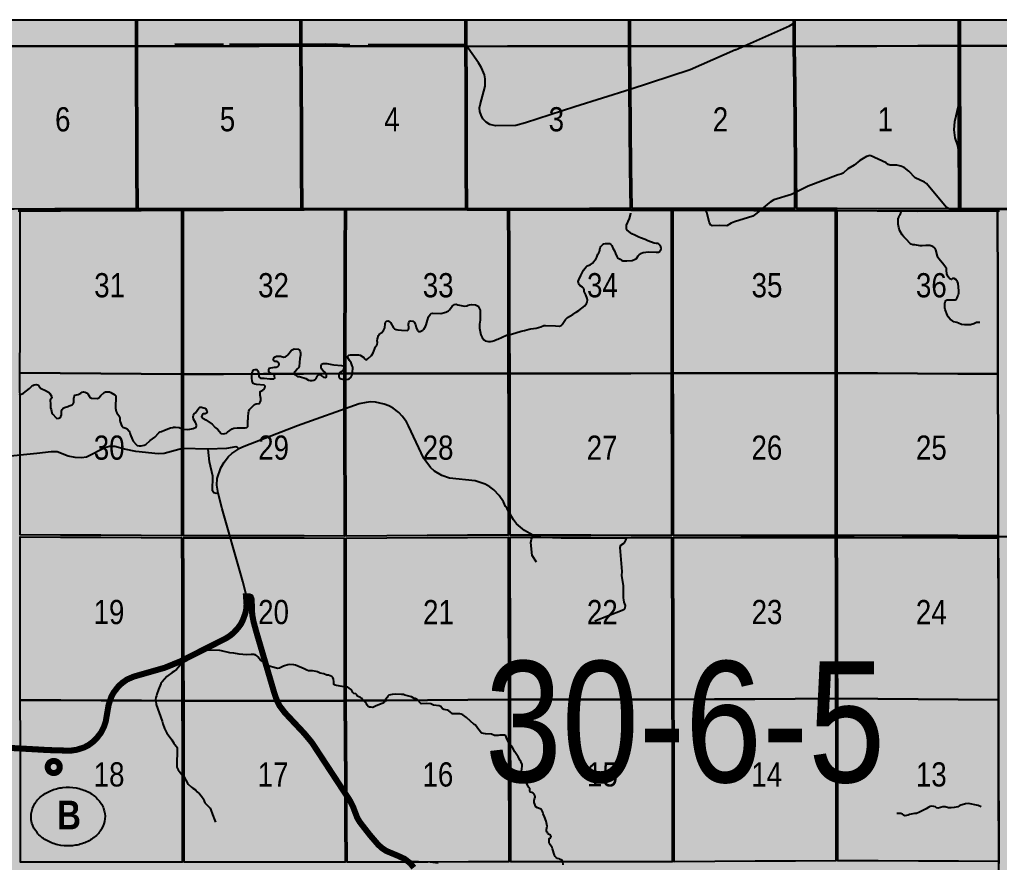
# Model space of a CAD drawing. Extents: x 639460 to 650829, y 5702863 to 5715975.
# Drawn here: x 645853.1 to 646177, y 5712644.6 to 5712923.3 of the extents above; entities that cross this region are included whole.
import ezdxf
from ezdxf.enums import TextEntityAlignment as Align

# ---------------------------------------------------------------- set-up
doc = ezdxf.new("R2010")
doc.units = 0
doc.header["$LTSCALE"] = 5
doc.linetypes.add('DASHED2', pattern=[9.525, 6.35, -3.175])
for name, color, linetype in [('P-PROPOSED', 10, 'Continuous'), ('Quarters', 8, 'Continuous'), ('RoadSeg', 57, 'DASHED2'), ('ROUTE MAP BUBBLES', 7, 'Continuous'), ('ROUTE MAP DOTS', 7, 'Continuous'), ('T-WATER', 160, 'Continuous')]:
    doc.layers.add(name, color=color, linetype=linetype)
doc.layers.add('ROUTE-MAP-BACKGROUND-H', color=7, linetype='Continuous', true_color=0xf0ebff)
doc.styles.add('120', font='ARIALN.TTF', dxfattribs={"height": 13})
doc.styles.add('BOLD', font='ARIALNB.TTF')

# ---------------------------------------------------------------- blocks, each defined once
blk = doc.blocks.new('AA')
at = {"const_width": 4}
blk.add_lwpolyline([(-1, 0, 1), (1, 0, 1)], format="xyb", close=True, dxfattribs=at)
blk.add_circle((0, 0), 2)
blk = doc.blocks.new('Route_Letters')
h = blk.add_hatch(color=255)
h.dxf.hatch_style = 1
edge = h.paths.add_edge_path()
edge.add_ellipse((-0.12, 0.46), major_axis=(-11.97, 0), ratio=0.789318, start_angle=0, end_angle=360)
at = {"color": 5}
blk.add_open_spline([(-12.34, 0.46), (-12.34, -0.25), (-12.24, -0.97), (-11.72, -2.79), (-11.14, -3.88), (-9.56, -5.81), (-8.54, -6.66), (-6.22, -8.02), (-4.9, -8.54), (-2.12, -9.17), (-0.66, -9.3), (2.22, -9.13), (3.64, -8.84), (6.27, -7.89), (7.48, -7.22), (9.54, -5.6), (10.38, -4.64), (11.6, -2.54), (11.97, -1.4), (12.18, 0.91), (12.02, 2.08), (11.2, 4.3), (10.54, 5.35), (8.8, 7.2), (7.72, 7.99), (5.29, 9.24), (3.93, 9.68), (1.11, 10.18), (-0.35, 10.23), (-3.22, 9.91), (-4.61, 9.55), (-7.16, 8.47), (-8.32, 7.75), (-10.24, 6.02), (-11, 5.02), (-12.05, 2.86), (-12.32, 1.7), (-12.34, 0.52), (-12.34, 0.49), (-12.34, 0.46)], degree=3, knots=[0, 0, 0, 0, 0.219529, 0.219529, 0.575727, 0.575727, 0.931924, 0.931924, 1.288121, 1.288121, 1.644318, 1.644318, 2.000515, 2.000515, 2.356712, 2.356712, 2.712909, 2.712909, 3.069107, 3.069107, 3.425304, 3.425304, 3.781501, 3.781501, 4.137698, 4.137698, 4.493895, 4.493895, 4.850092, 4.850092, 5.20629, 5.20629, 5.562487, 5.562487, 5.918684, 5.918684, 6.274881, 6.274881, 6.283185, 6.283185, 6.283185, 6.283185], dxfattribs=at)
at = {"color": 14, "style": 'BOLD'}
blk.add_attdef('A', text='', height=9.5, dxfattribs=at).set_placement((0.22, 0.98), align=Align.MIDDLE)

msp = doc.modelspace()

# ---------------------------------------------------------------- hatches: boundary and pattern name
at = {"layer": 'ROUTE-MAP-BACKGROUND-H'}
h = msp.add_hatch(color=256, dxfattribs=at)
h.dxf.hatch_style = 1
h.paths.add_polyline_path([(644722.08, 5712923.1), (644716.33, 5711989.96), (646823.87, 5711989.96), (646818.02, 5712923.32)])

# ---------------------------------------------------------------- linework, layer by layer
at = {"layer": 'P-PROPOSED', "color": 90, "const_width": 2, "flags": 128}
msp.add_lwpolyline([(645983.43, 5712642.9), (645982.24, 5712644.38), (645980.4, 5712645.79), (645978.29, 5712646.77), (645974.32, 5712648.43), (645972.95, 5712649.34), (645971.68, 5712650.47), (645968.97, 5712653.62), (645965.6, 5712657.94), (645964.71, 5712659.44), (645963.72, 5712662.05), (645963.35, 5712663.04), (645962.34, 5712665.03), (645949.77, 5712684.22), (645947.29, 5712687.22), (645940.79, 5712694.14), (645939.03, 5712696.46), (645938.06, 5712698.48), (645937.29, 5712700.74), (645931.4, 5712720.76), (645930.47, 5712724.16), (645930.01, 5712726.57), (645929.82, 5712731.64), (645929.51, 5712732.41), (645928.95, 5712732.63), (645927.95, 5712732.59), (645928.14, 5712729.89), (645928.03, 5712728.39), (645927.72, 5712726.93), (645926.92, 5712724.76), (645926.22, 5712723.38), (645925.31, 5712722.14), (645923.77, 5712720.48), (645922.61, 5712719.55), (645921.32, 5712718.72), (645906.37, 5712711.16), (645901.11, 5712709.01), (645890.87, 5712706.08), (645888.61, 5712705.11), (645887.11, 5712704.05), (645885.81, 5712702.89), (645884.15, 5712700.74), (645883.45, 5712699.43), (645882.54, 5712696.76), (645881.58, 5712691.22), (645881.03, 5712689.57), (645880.01, 5712687.54), (645878.55, 5712685.65), (645877.49, 5712684.61), (645875.86, 5712683.39), (645874.47, 5712682.67), (645871.98, 5712681.87), (645869.91, 5712681.57), (645868, 5712681.62), (645862.68, 5712681.77), (645844.69, 5712682.79)], dxfattribs=at)
at = {"layer": 'Quarters'}
for points in [[(645837.14, 5712923.22), (646163.5, 5712923.25), (646163.52, 5712914.67), (646163.57, 5712887.93), (646163.62, 5712860.72), (646163.62, 5712860.03), (646163.62, 5712860.03), (646149.89, 5712859.98), (646123.36, 5712860.15), (646122.69, 5712860.16), (646095.86, 5712860.19), (646069.22, 5712860.3), (646068.55, 5712860.3), (646041.83, 5712860.36), (646015.1, 5712860.43), (646014.43, 5712860.43), (645987.77, 5712860.47), (645961.16, 5712860.51), (645960.49, 5712860.51), (645933.87, 5712860.4), (645907.25, 5712860.29), (645906.58, 5712860.28), (645879.96, 5712860.17), (645853.34, 5712860.06), (645852.67, 5712860.05)], [(646177.08, 5712860.09), (646176.41, 5712860.09), (646163.62, 5712860.03), (646163.62, 5712860.72), (646163.57, 5712887.93), (646163.52, 5712914.67), (646163.5, 5712923.25), (646490.16, 5712923.28)], [(645852.67, 5712860.05), (645853.34, 5712860.06), (645879.96, 5712860.17), (645906.58, 5712860.28), (645907.25, 5712860.29), (645933.87, 5712860.4), (645960.49, 5712860.51), (645961.16, 5712860.51), (645987.77, 5712860.47), (646014.43, 5712860.43), (646015.1, 5712860.43), (646041.83, 5712860.36), (646068.55, 5712860.3), (646069.22, 5712860.3), (646095.86, 5712860.19), (646122.69, 5712860.16), (646123.36, 5712860.15), (646149.89, 5712859.98), (646163.62, 5712860.03), (646176.41, 5712860.09), (646176.47, 5712832.88), (646176.53, 5712806.14), (646176.59, 5712779.41), (646176.65, 5712752.67), (646176.65, 5712752), (646176.77, 5712725.22), (646176.71, 5712698.43), (646176.79, 5712671.7), (646176.86, 5712644.96), (646176.86, 5712644.29)], [(646177.1, 5712564.05), (646177.01, 5712590.82), (646176.94, 5712617.56), (646176.86, 5712644.29), (646176.86, 5712644.96), (646176.79, 5712671.7), (646176.71, 5712698.43), (646176.77, 5712725.22), (646176.65, 5712752), (646176.65, 5712752.67), (646176.59, 5712779.41), (646176.53, 5712806.14), (646176.47, 5712832.88), (646176.41, 5712860.09), (646177.08, 5712860.09)]]:
    msp.add_lwpolyline(points, dxfattribs=at)
for points in [[(645851.21, 5712914.52), (645837.82, 5712914.52), (645837.81, 5712923.22), (645891.38, 5712923.22), (645891.38, 5712914.53), (645877.99, 5712914.52), (645864.6, 5712914.52), (645851.21, 5712914.52)], [(645905.49, 5712914.55), (645892.05, 5712914.53), (645892.04, 5712923.22), (645945.8, 5712923.23), (645945.8, 5712914.6), (645932.36, 5712914.58), (645918.92, 5712914.56), (645905.49, 5712914.55)], [(645959.93, 5712914.57), (645946.47, 5712914.6), (645946.47, 5712923.23), (646000.31, 5712923.23), (646000.34, 5712914.46), (645986.87, 5712914.5), (645973.4, 5712914.53), (645959.93, 5712914.57)], [(646014.37, 5712914.48), (646001.01, 5712914.46), (646000.98, 5712923.23), (646054.44, 5712923.24), (646054.44, 5712914.52), (646041.08, 5712914.51), (646027.72, 5712914.49), (646014.37, 5712914.48)], [(646068.56, 5712914.51), (646055.11, 5712914.52), (646055.11, 5712923.24), (646108.88, 5712923.24), (646108.9, 5712914.47), (646095.45, 5712914.48), (646082, 5712914.49), (646068.56, 5712914.51)], [(646163.52, 5712914.67), (646150.03, 5712914.62), (646136.54, 5712914.57), (646123.05, 5712914.52), (646109.56, 5712914.47), (646109.55, 5712923.24), (646163.5, 5712923.25), (646163.52, 5712914.67)], [(646177.72, 5712914.68), (646164.19, 5712914.67), (646164.17, 5712923.25), (646218.26, 5712923.25), (646218.3, 5712914.7), (646204.77, 5712914.69), (646191.25, 5712914.68), (646177.72, 5712914.68)], [(645851.31, 5712860.68), (645837.87, 5712860.66), (645837.86, 5712874.2), (645837.84, 5712887.74), (645837.83, 5712901.13), (645837.82, 5712914.52), (645851.21, 5712914.52), (645864.6, 5712914.52), (645877.99, 5712914.52), (645891.38, 5712914.53), (645891.44, 5712901.15), (645891.5, 5712887.77), (645891.55, 5712874.25), (645891.61, 5712860.72), (645878.18, 5712860.71), (645864.74, 5712860.69), (645851.31, 5712860.68)], [(645905.72, 5712860.73), (645892.28, 5712860.72), (645892.22, 5712874.25), (645892.17, 5712887.77), (645892.11, 5712901.15), (645892.05, 5712914.53), (645905.49, 5712914.55), (645918.92, 5712914.56), (645932.36, 5712914.58), (645945.8, 5712914.6), (645945.86, 5712901.22), (645945.92, 5712887.84), (645945.98, 5712874.3), (645946.05, 5712860.75), (645932.61, 5712860.74), (645919.16, 5712860.73), (645905.72, 5712860.73)], [(645960.16, 5712860.76), (645946.72, 5712860.75), (645946.65, 5712874.29), (645946.59, 5712887.84), (645946.53, 5712901.22), (645946.47, 5712914.6), (645959.93, 5712914.57), (645973.4, 5712914.53), (645986.87, 5712914.5), (646000.34, 5712914.46), (646000.37, 5712901.06), (646000.41, 5712887.65), (646000.44, 5712874.21), (646000.48, 5712860.78), (645987.04, 5712860.77), (645973.6, 5712860.76), (645960.16, 5712860.76)], [(646014.59, 5712860.78), (646001.15, 5712860.78), (646001.11, 5712874.21), (646001.07, 5712887.65), (646001.04, 5712901.06), (646001.01, 5712914.46), (646014.37, 5712914.48), (646027.72, 5712914.49), (646041.08, 5712914.51), (646054.44, 5712914.52), (646054.55, 5712901.12), (646054.67, 5712887.72), (646054.79, 5712874.27), (646054.92, 5712860.81), (646041.47, 5712860.8), (646028.03, 5712860.79), (646014.59, 5712860.78)], [(646069.03, 5712860.81), (646055.59, 5712860.81), (646055.46, 5712874.27), (646055.34, 5712887.73), (646055.22, 5712901.12), (646055.11, 5712914.52), (646068.56, 5712914.51), (646082, 5712914.49), (646095.45, 5712914.48), (646108.9, 5712914.47), (646109.04, 5712901.13), (646109.18, 5712887.79), (646109.26, 5712874.31), (646109.35, 5712860.84), (646095.91, 5712860.83), (646082.47, 5712860.82), (646069.03, 5712860.81)], [(646109.56, 5712914.47), (646123.05, 5712914.52), (646136.54, 5712914.57), (646150.03, 5712914.62), (646163.52, 5712914.67), (646163.54, 5712901.3), (646163.57, 5712887.93), (646163.59, 5712874.32), (646163.62, 5712860.72), (646150.22, 5712860.75), (646136.81, 5712860.78), (646123.41, 5712860.81), (646110.02, 5712860.83), (646109.93, 5712874.31), (646109.85, 5712887.8), (646109.71, 5712901.13), (646109.56, 5712914.47)], [(646177.74, 5712860.78), (646164.29, 5712860.72), (646164.26, 5712874.33), (646164.24, 5712887.93), (646164.21, 5712901.3), (646164.19, 5712914.67), (646177.72, 5712914.68), (646191.25, 5712914.68), (646204.77, 5712914.69), (646218.3, 5712914.7), (646218.25, 5712901.36), (646218.2, 5712888.02), (646218.14, 5712874.49), (646218.09, 5712860.96), (646204.64, 5712860.9), (646191.19, 5712860.84), (646177.74, 5712860.78)], [(645866.57, 5712806.39), (645853.23, 5712806.5), (645853.26, 5712819.81), (645853.28, 5712833.13), (645853.31, 5712846.59), (645853.34, 5712860.06), (645866.65, 5712860.11), (645879.96, 5712860.17), (645893.27, 5712860.23), (645906.58, 5712860.28), (645906.58, 5712846.57), (645906.58, 5712832.86), (645906.59, 5712819.46), (645906.59, 5712806.06), (645893.25, 5712806.17), (645879.91, 5712806.28), (645866.57, 5712806.39)], [(645920.51, 5712806.11), (645907.26, 5712806.06), (645907.25, 5712819.46), (645907.25, 5712832.86), (645907.25, 5712846.57), (645907.25, 5712860.29), (645920.56, 5712860.34), (645933.87, 5712860.4), (645947.18, 5712860.46), (645960.49, 5712860.51), (645960.43, 5712846.8), (645960.37, 5712833.08), (645960.32, 5712819.67), (645960.26, 5712806.25), (645947.01, 5712806.2), (645933.76, 5712806.15), (645920.51, 5712806.11)], [(645974.34, 5712806.25), (645960.93, 5712806.25), (645960.99, 5712819.67), (645961.04, 5712833.08), (645961.1, 5712846.8), (645961.16, 5712860.51), (645974.46, 5712860.49), (645987.77, 5712860.47), (646001.1, 5712860.45), (646014.43, 5712860.43), (646014.47, 5712846.74), (646014.5, 5712833.06), (646014.54, 5712819.66), (646014.57, 5712806.26), (646001.16, 5712806.25), (645987.75, 5712806.25), (645974.34, 5712806.25)], [(646028.56, 5712806.28), (646015.24, 5712806.26), (646015.21, 5712819.66), (646015.17, 5712833.06), (646015.14, 5712846.74), (646015.1, 5712860.43), (646028.46, 5712860.4), (646041.83, 5712860.36), (646055.19, 5712860.33), (646068.55, 5712860.3), (646068.55, 5712846.73), (646068.54, 5712833.16), (646068.54, 5712819.76), (646068.53, 5712806.36), (646055.21, 5712806.34), (646041.89, 5712806.31), (646028.56, 5712806.28)], [(646082.59, 5712806.38), (646069.2, 5712806.36), (646069.2, 5712819.76), (646069.21, 5712833.17), (646069.22, 5712846.73), (646069.22, 5712860.3), (646082.54, 5712860.25), (646095.86, 5712860.19), (646109.27, 5712860.18), (646122.69, 5712860.16), (646122.7, 5712846.7), (646122.72, 5712833.23), (646122.73, 5712819.84), (646122.74, 5712806.44), (646109.36, 5712806.42), (646095.97, 5712806.4), (646082.59, 5712806.38)], [(646136.69, 5712806.37), (646123.41, 5712806.44), (646123.4, 5712819.83), (646123.39, 5712833.23), (646123.37, 5712846.69), (646123.36, 5712860.15), (646136.62, 5712860.07), (646149.89, 5712859.98), (646163.15, 5712860.03), (646176.41, 5712860.09), (646176.44, 5712846.48), (646176.47, 5712832.88), (646176.5, 5712819.51), (646176.53, 5712806.14), (646163.25, 5712806.22), (646149.97, 5712806.29), (646136.69, 5712806.37)], [(645866.64, 5712752.88), (645853.29, 5712752.97), (645853.28, 5712766.35), (645853.26, 5712779.74), (645853.25, 5712793.12), (645853.23, 5712806.5), (645866.57, 5712806.39), (645879.91, 5712806.28), (645893.25, 5712806.17), (645906.59, 5712806.06), (645906.61, 5712792.71), (645906.63, 5712779.35), (645906.65, 5712765.99), (645906.67, 5712752.64), (645893.32, 5712752.72), (645879.98, 5712752.8), (645866.64, 5712752.88)], [(645974.47, 5712752.59), (645961.08, 5712752.5), (645961.04, 5712765.93), (645961.01, 5712779.37), (645960.97, 5712792.81), (645960.93, 5712806.25), (645974.34, 5712806.25), (645987.75, 5712806.25), (646001.16, 5712806.25), (646014.57, 5712806.26), (646014.59, 5712792.95), (646014.6, 5712779.65), (646014.62, 5712766.27), (646014.63, 5712752.89), (646001.24, 5712752.79), (645987.86, 5712752.69), (645974.47, 5712752.59)], [(646028.64, 5712752.84), (646015.3, 5712752.89), (646015.29, 5712766.27), (646015.27, 5712779.65), (646015.26, 5712792.95), (646015.24, 5712806.26), (646028.56, 5712806.28), (646041.89, 5712806.31), (646055.21, 5712806.34), (646068.53, 5712806.36), (646068.57, 5712793), (646068.61, 5712779.65), (646068.63, 5712766.18), (646068.65, 5712752.71), (646055.31, 5712752.75), (646041.97, 5712752.8), (646028.64, 5712752.84)], [(646082.69, 5712752.71), (646069.32, 5712752.71), (646069.3, 5712766.18), (646069.28, 5712779.65), (646069.24, 5712793.01), (646069.2, 5712806.36), (646082.59, 5712806.38), (646095.97, 5712806.4), (646109.36, 5712806.42), (646122.74, 5712806.44), (646122.75, 5712793.05), (646122.76, 5712779.66), (646122.77, 5712766.18), (646122.78, 5712752.7), (646109.41, 5712752.7), (646096.05, 5712752.71), (646082.69, 5712752.71)], [(646136.75, 5712752.69), (646123.45, 5712752.7), (646123.44, 5712766.18), (646123.43, 5712779.66), (646123.42, 5712793.05), (646123.41, 5712806.44), (646136.69, 5712806.37), (646149.97, 5712806.29), (646163.25, 5712806.22), (646176.53, 5712806.14), (646176.56, 5712792.78), (646176.59, 5712779.41), (646176.62, 5712766.04), (646176.65, 5712752.67), (646163.35, 5712752.68), (646150.05, 5712752.69), (646136.75, 5712752.69)], [(645920.71, 5712752.66), (645907.34, 5712752.64), (645907.32, 5712765.99), (645907.3, 5712779.35), (645907.28, 5712792.71), (645907.26, 5712806.06), (645920.51, 5712806.11), (645933.76, 5712806.15), (645947.01, 5712806.2), (645960.26, 5712806.25), (645960.3, 5712792.81), (645960.34, 5712779.37), (645960.37, 5712765.93), (645960.41, 5712752.49), (645947.24, 5712752.58), (645934.07, 5712752.67), (645920.71, 5712752.66)], [(645866.7, 5712698.23), (645853.33, 5712698.27), (645853.33, 5712711.77), (645853.32, 5712725.28), (645853.31, 5712738.79), (645853.3, 5712752.3), (645866.64, 5712752.22), (645879.98, 5712752.13), (645893.33, 5712752.05), (645906.67, 5712751.97), (645906.7, 5712738.41), (645906.73, 5712724.85), (645906.76, 5712711.48), (645906.79, 5712698.11), (645893.43, 5712698.15), (645880.07, 5712698.19), (645866.7, 5712698.23)], [(645920.71, 5712698.11), (645907.46, 5712698.11), (645907.43, 5712711.48), (645907.4, 5712724.86), (645907.37, 5712738.41), (645907.34, 5712751.97), (645920.71, 5712751.99), (645934.08, 5712752), (645947.24, 5712751.91), (645960.41, 5712751.82), (645960.42, 5712738.39), (645960.43, 5712724.97), (645960.44, 5712711.54), (645960.45, 5712698.11), (645947.2, 5712698.11), (645933.95, 5712698.11), (645920.71, 5712698.11)], [(645974.53, 5712698.22), (645961.12, 5712698.12), (645961.11, 5712711.55), (645961.1, 5712724.97), (645961.09, 5712738.4), (645961.08, 5712751.83), (645974.47, 5712751.92), (645987.86, 5712752.02), (646001.24, 5712752.12), (646014.63, 5712752.22), (646014.66, 5712738.79), (646014.68, 5712725.37), (646014.71, 5712711.94), (646014.74, 5712698.52), (646001.33, 5712698.42), (645987.93, 5712698.32), (645974.53, 5712698.22)], [(646028.75, 5712698.5), (646015.41, 5712698.52), (646015.38, 5712711.94), (646015.35, 5712725.37), (646015.33, 5712738.79), (646015.3, 5712752.22), (646028.64, 5712752.17), (646041.97, 5712752.13), (646055.31, 5712752.09), (646068.65, 5712752.04), (646068.68, 5712738.64), (646068.71, 5712725.25), (646068.74, 5712711.85), (646068.77, 5712698.45), (646055.43, 5712698.47), (646042.09, 5712698.48), (646028.75, 5712698.5)], [(646082.81, 5712698.56), (646069.44, 5712698.46), (646069.41, 5712711.85), (646069.38, 5712725.25), (646069.35, 5712738.64), (646069.32, 5712752.04), (646082.69, 5712752.04), (646096.05, 5712752.04), (646109.42, 5712752.03), (646122.78, 5712752.03), (646122.81, 5712738.74), (646122.85, 5712725.44), (646122.88, 5712712.15), (646122.91, 5712698.86), (646109.54, 5712698.76), (646096.18, 5712698.66), (646082.81, 5712698.56)], [(646136.86, 5712698.75), (646123.58, 5712698.85), (646123.55, 5712712.15), (646123.51, 5712725.44), (646123.48, 5712738.74), (646123.45, 5712752.03), (646136.75, 5712752.02), (646150.05, 5712752.02), (646163.35, 5712752.01), (646176.65, 5712752), (646176.71, 5712738.61), (646176.77, 5712725.22), (646176.74, 5712711.82), (646176.71, 5712698.43), (646163.43, 5712698.54), (646150.15, 5712698.64), (646136.86, 5712698.75)], [(645866.8, 5712644.74), (645853.45, 5712644.76), (645853.42, 5712658.14), (645853.39, 5712671.51), (645853.36, 5712684.89), (645853.33, 5712698.27), (645866.7, 5712698.23), (645880.07, 5712698.19), (645893.43, 5712698.15), (645906.79, 5712698.11), (645906.81, 5712684.75), (645906.82, 5712671.39), (645906.83, 5712658.03), (645906.83, 5712644.67), (645893.49, 5712644.69), (645880.14, 5712644.71), (645866.8, 5712644.74)], [(645920.82, 5712644.68), (645907.5, 5712644.67), (645907.5, 5712658.03), (645907.49, 5712671.39), (645907.48, 5712684.75), (645907.46, 5712698.11), (645920.71, 5712698.11), (645933.95, 5712698.11), (645947.2, 5712698.11), (645960.45, 5712698.11), (645960.53, 5712684.75), (645960.61, 5712671.39), (645960.66, 5712658.04), (645960.72, 5712644.69), (645947.43, 5712644.69), (645934.14, 5712644.69), (645920.82, 5712644.68)], [(645974.75, 5712644.72), (645961.39, 5712644.69), (645961.33, 5712658.04), (645961.28, 5712671.39), (645961.2, 5712684.76), (645961.12, 5712698.12), (645974.53, 5712698.22), (645987.93, 5712698.32), (646001.33, 5712698.42), (646014.74, 5712698.52), (646014.76, 5712685.09), (646014.79, 5712671.67), (646014.82, 5712658.24), (646014.85, 5712644.82), (646001.48, 5712644.78), (645988.12, 5712644.75), (645974.75, 5712644.72)], [(646028.86, 5712644.83), (646015.52, 5712644.82), (646015.49, 5712658.24), (646015.46, 5712671.67), (646015.43, 5712685.09), (646015.41, 5712698.52), (646028.75, 5712698.5), (646042.09, 5712698.48), (646055.43, 5712698.47), (646068.77, 5712698.45), (646068.8, 5712685.06), (646068.83, 5712671.66), (646068.87, 5712658.26), (646068.9, 5712644.86), (646055.55, 5712644.85), (646042.21, 5712644.84), (646028.86, 5712644.83)], [(646082.92, 5712644.94), (646069.57, 5712644.87), (646069.53, 5712658.26), (646069.5, 5712671.66), (646069.47, 5712685.06), (646069.44, 5712698.46), (646082.81, 5712698.56), (646096.18, 5712698.66), (646109.54, 5712698.76), (646122.91, 5712698.86), (646122.93, 5712685.43), (646122.95, 5712672), (646122.97, 5712658.58), (646122.99, 5712645.15), (646109.64, 5712645.08), (646096.28, 5712645.01), (646082.92, 5712644.94)], [(646136.96, 5712645.1), (646123.66, 5712645.15), (646123.64, 5712658.57), (646123.62, 5712672), (646123.6, 5712685.43), (646123.58, 5712698.85), (646136.86, 5712698.75), (646150.15, 5712698.64), (646163.43, 5712698.54), (646176.71, 5712698.43), (646176.75, 5712685.06), (646176.79, 5712671.7), (646176.82, 5712658.33), (646176.86, 5712644.96), (646163.56, 5712645.01), (646150.26, 5712645.05), (646136.96, 5712645.1)]]:
    msp.add_lwpolyline(points, close=True, dxfattribs=at)
at = {"layer": 'RoadSeg'}
for p, q in [((646124.67, 5712872.24), (646123.73, 5712871.97)), ((646163.94, 5712860.45), (646163.62, 5712860.46)), ((646053.54, 5712751.21), (646053.73, 5712751.9)), ((646123.3, 5712752.12), (646053.73, 5712751.9)), ((646123.3, 5712752.12), (646123.31, 5712752.52)), ((646176.65, 5712752.29), (646123.3, 5712752.12))]:
    msp.add_line(p, q, dxfattribs=at)
for points in [[(646108.72, 5712921.91), (646108.92, 5712922.04), (646109.18, 5712923.24)], [(646163.54, 5712895.43), (646163.83, 5712898.06), (646164.09, 5712909.28), (646163.79, 5712919.85), (646163.79, 5712923.25)], [(646089.74, 5712913.27), (646107.63, 5712921.21), (646108.72, 5712921.91)], [(646000.11, 5712914.92), (645962.27, 5712915.02), (645954.21, 5712915.22), (645920.56, 5712915.12), (645910.27, 5712915.05), (645904.48, 5712915.22)], [(646054.99, 5712900.18), (646036.63, 5712894.44), (646020.36, 5712889.15), (646017.13, 5712888.25), (646010.47, 5712888.17), (646008.55, 5712888.63), (646007.34, 5712889.36), (646006.3, 5712890.52), (646005.67, 5712891.67), (646005.31, 5712892.89), (646005.21, 5712894.15), (646005.34, 5712895.08), (646007.01, 5712901.33), (646007.02, 5712903.7), (646006.76, 5712905.04), (646005.86, 5712907.33), (646004.84, 5712909.02), (646001.45, 5712913.92), (646000.67, 5712914.71), (646000.11, 5712914.92)], [(646089.74, 5712913.27), (646074.86, 5712906.66), (646054.99, 5712900.18)], [(646054.95, 5712872.33), (646055.14, 5712873.29), (646054.94, 5712882.36), (646054.99, 5712900.18)], [(646163.57, 5712880.25), (646163.29, 5712881.72), (646162.39, 5712884.18), (646162.07, 5712886.82), (646162.32, 5712889.58), (646163.47, 5712894.78), (646163.54, 5712895.43)], [(646143.16, 5712875.18), (646143.01, 5712875.21), (646140.91, 5712875.21), (646140.32, 5712875.42), (646139.57, 5712875.98), (646134.34, 5712878.33), (646133.07, 5712878.06), (646130.86, 5712876.7), (646128.99, 5712875.15), (646126.92, 5712873.98), (646125.35, 5712872.52), (646124.67, 5712872.24)], [(646163.94, 5712860.45), (646163.97, 5712875.34), (646163.81, 5712879.01), (646163.57, 5712880.25)], [(646163.62, 5712860.46), (646160.78, 5712860.54), (646159.47, 5712861.34), (646152.9, 5712869.16), (646152.25, 5712869.61), (646149.19, 5712871.04), (646147.09, 5712873.19), (646145.59, 5712874.44), (646144.47, 5712874.9), (646143.16, 5712875.18)], [(646123.73, 5712871.97), (646113.83, 5712868.19), (646108.29, 5712865.49), (646102.47, 5712863.72), (646101.2, 5712862.94)], [(646101.2, 5712862.94), (646100.88, 5712862.74), (646096.85, 5712859.29), (646095.55, 5712858.36), (646089.44, 5712856.44), (646088.36, 5712856), (646086.93, 5712855.08), (646084.47, 5712855.25), (646082.13, 5712855.12), (646081.64, 5712855.33), (646081.23, 5712856.11), (646080.3, 5712859.54), (646079.95, 5712860.21), (646079.59, 5712860.46), (646077.59, 5712860.48)], [(646310.41, 5712861.11), (646287.82, 5712861.13), (646230.94, 5712860.61), (646230.24, 5712860.73), (646228.08, 5712860.63), (646213.52, 5712860.71), (646211.53, 5712861.04), (646206.38, 5712862.65), (646204.39, 5712863.08), (646200.24, 5712863.3), (646197.56, 5712862.91), (646192.71, 5712861.02), (646190.8, 5712860.57), (646163.94, 5712860.45)], [(646022.81, 5712752.79), (646020.02, 5712754.34), (646017.42, 5712756.55), (646016.36, 5712757.94), (646014.61, 5712760.86), (646014.34, 5712761.63), (646013.79, 5712762.32), (646013.07, 5712763.87), (646011.63, 5712765.98), (646009.85, 5712767.83), (646008.52, 5712768.86), (646007.04, 5712769.67), (646003.77, 5712770.77), (645995.24, 5712771.71), (645992.67, 5712772.62), (645990.31, 5712774.05), (645988.94, 5712775.23), (645986.73, 5712778.16), (645981.65, 5712789), (645980.98, 5712790.28), (645979.64, 5712792.19), (645978.51, 5712793.35), (645976.58, 5712794.81), (645975.17, 5712795.58), (645973.69, 5712796.16), (645970.78, 5712796.84), (645969.25, 5712796.88), (645967.71, 5712796.73), (645965.4, 5712796.23), (645945.03, 5712788.96), (645927.38, 5712782.2), (645925.63, 5712781.35)], [(645915.4, 5712781.28), (645906.94, 5712781.46), (645900.93, 5712779.84), (645898.89, 5712779.76), (645891.49, 5712780.54), (645887.78, 5712781.22), (645884.57, 5712782.11), (645882.87, 5712782.12), (645881.33, 5712781.7), (645875.18, 5712778.68), (645873.54, 5712778.4), (645871.48, 5712778.56), (645869.19, 5712778.96), (645865.5, 5712780.39), (645863.53, 5712780.42), (645858.75, 5712779.79), (645846.76, 5712778.67)], [(645925.63, 5712781.35), (645925.11, 5712781.84), (645924.55, 5712782.05), (645921.53, 5712781.51), (645915.4, 5712781.28)], [(645918.77, 5712766.73), (645918.04, 5712766.62), (645917.28, 5712766.87), (645916.83, 5712767.55), (645917.04, 5712772.34), (645915.87, 5712777.11), (645915.4, 5712781.28)], [(645918.77, 5712766.73), (645918.28, 5712769.41), (645918.45, 5712771.6), (645919.65, 5712775.1), (645920.74, 5712777.03), (645922.19, 5712778.82), (645923.32, 5712779.89), (645925.63, 5712781.35)], [(646123.31, 5712752.52), (646123.21, 5712766.38), (646123.21, 5712782.37)], [(645926.38, 5712739.48), (645920.09, 5712761.49), (645918.77, 5712766.73)], [(646024.02, 5712743.93), (646022.62, 5712746.14), (646022.17, 5712750.41), (646022.31, 5712751.51), (646022.81, 5712752.79)], [(646053.73, 5712751.9), (646032.11, 5712751.86), (646026.35, 5712752.02), (646024.63, 5712752.24), (646022.81, 5712752.79)], [(646043.28, 5712724.48), (646052.34, 5712728.05), (646053.02, 5712728.4), (646053.36, 5712728.82), (646053.42, 5712729.62), (646052.99, 5712730.73), (646052.86, 5712731.51), (646052.79, 5712732.07), (646052.71, 5712736.1), (646052.24, 5712739.55), (646052.28, 5712740.81), (646051.61, 5712748.8), (646051.86, 5712749.55), (646053.05, 5712750.25), (646053.54, 5712751.21)], [(646231.06, 5712752.84), (646180.34, 5712752.3), (646176.65, 5712752.29)], [(645928.12, 5712732.81), (645926.96, 5712737.48), (645926.38, 5712739.48)], [(645928.12, 5712732.81), (645928.31, 5712730.11), (645928.2, 5712728.61), (645927.89, 5712727.15), (645927.09, 5712724.98), (645926.39, 5712723.6), (645925.49, 5712722.36), (645923.94, 5712720.71), (645922.78, 5712719.77), (645921.49, 5712718.94), (645906.55, 5712711.38), (645901.29, 5712709.23), (645891.04, 5712706.3), (645888.78, 5712705.33), (645887.28, 5712704.27), (645885.98, 5712703.11), (645884.32, 5712700.96), (645883.62, 5712699.65), (645882.71, 5712696.98), (645881.75, 5712691.44), (645881.2, 5712689.79), (645880.18, 5712687.76), (645878.72, 5712685.87), (645877.66, 5712684.83), (645876.03, 5712683.61), (645874.64, 5712682.89), (645872.15, 5712682.09), (645870.08, 5712681.79), (645868.17, 5712681.84)], [(645963.89, 5712662.27), (645963.52, 5712663.26), (645962.51, 5712665.26), (645949.94, 5712684.44), (645947.46, 5712687.44), (645940.97, 5712694.36), (645939.2, 5712696.68), (645938.23, 5712698.7), (645937.46, 5712700.96), (645931.58, 5712720.98), (645930.64, 5712724.38), (645930.18, 5712726.79), (645929.99, 5712731.86), (645929.68, 5712732.63), (645929.12, 5712732.85), (645928.12, 5712732.81)], [(645868.17, 5712681.84), (645862.85, 5712682), (645844.86, 5712683.01)], [(645982.41, 5712644.6), (645980.57, 5712646.01), (645978.46, 5712646.99), (645974.49, 5712648.65), (645973.12, 5712649.56), (645971.85, 5712650.69), (645969.14, 5712653.84), (645965.77, 5712658.17), (645964.88, 5712659.66), (645963.89, 5712662.27)], [(645991.53, 5712644.42), (645988.88, 5712644.73), (645985.01, 5712644.85), (645982.98, 5712644.78), (645982.41, 5712644.6)]]:
    msp.add_lwpolyline(points, dxfattribs=at)
at = {"layer": 'T-WATER', "linetype": 'Continuous'}
for points in [[(645853.01, 5712799.2), (645854, 5712799.56), (645854.44, 5712799.77), (645856.42, 5712801.34), (645857.1, 5712802.06), (645857.5, 5712802.38), (645857.97, 5712802.6), (645858.54, 5712802.71), (645859.04, 5712802.52), (645859.41, 5712802.19), (645860.05, 5712801.46), (645860.43, 5712801.17), (645861.48, 5712800.8), (645862.83, 5712800.04), (645863.14, 5712799.69), (645863.63, 5712798.8), (645863.77, 5712798.29), (645863.23, 5712797.46), (645863.27, 5712796.17), (645863.37, 5712794.99), (645863.5, 5712794.34), (645863.79, 5712793.27), (645864.07, 5712792.83), (645865.03, 5712791.69), (645865.46, 5712791.46), (645866.08, 5712791.47), (645866.47, 5712791.73), (645866.78, 5712792.08), (645866.92, 5712792.63), (645866.97, 5712793.98), (645867.19, 5712794.44), (645867.53, 5712794.78), (645867.98, 5712795.02), (645869.01, 5712795.34), (645869.47, 5712795.57), (645870.44, 5712795.93), (645870.8, 5712796.23), (645871.01, 5712796.71), (645871.08, 5712798.03), (645871.2, 5712798.6), (645871.41, 5712799.08), (645872.43, 5712799.38), (645873.35, 5712799.8), (645873.76, 5712800.08), (645874.26, 5712800.23), (645874.81, 5712800.1), (645875.27, 5712799.87), (645875.64, 5712799.57), (645876.17, 5712798.73), (645876.47, 5712798.37), (645876.68, 5712798.24), (645876.88, 5712798.11), (645878.89, 5712798.07), (645879.33, 5712798.29), (645879.91, 5712799.05), (645881.03, 5712799.97), (645881.45, 5712800.21), (645882.78, 5712800.19), (645883.31, 5712800.03), (645884.64, 5712799.29), (645884.95, 5712798.93), (645884.83, 5712794.88), (645885.08, 5712793.78), (645885.28, 5712793.28), (645886.09, 5712792.03), (645886.2, 5712791.47), (645886.19, 5712790.82), (645886.33, 5712790.29), (645886.93, 5712788.91), (645887.25, 5712788.55), (645888.27, 5712788.2), (645888.72, 5712787.97), (645889.32, 5712787.24), (645889.52, 5712786.77), (645889.62, 5712786.21), (645890.41, 5712784.34), (645890.66, 5712783.91), (645891.6, 5712782.78), (645891.98, 5712782.48), (645892.59, 5712782.39), (645893.25, 5712782.39), (645894.34, 5712782.65), (645894.8, 5712782.87), (645896.25, 5712784.17), (645897.08, 5712784.67), (645897.82, 5712785.26), (645899.12, 5712786.72), (645899.55, 5712786.97), (645900.07, 5712787.15), (645901.01, 5712787.61), (645902.98, 5712788.29), (645903.15, 5712788.32), (645903.81, 5712788.46), (645904.04, 5712788.51), (645904.66, 5712788.53), (645905.9, 5712788.44), (645906.9, 5712788.03), (645907.47, 5712787.91), (645908.78, 5712787.81), (645909.39, 5712787.86), (645910.5, 5712788.16), (645911.45, 5712788.56), (645911.61, 5712789.08), (645911.53, 5712789.66), (645911.29, 5712790.12), (645910.58, 5712791.23), (645910.44, 5712791.95), (645910.56, 5712792.51), (645910.86, 5712792.91), (645911.22, 5712793.24), (645912.34, 5712794.83), (645912.7, 5712795.16), (645913.29, 5712795.2), (645914.32, 5712794.85), (645914.7, 5712794.56), (645914.93, 5712794.11), (645915.1, 5712793.63), (645914.92, 5712793.13), (645914.41, 5712792.98), (645913.81, 5712792.91), (645913.43, 5712792.57), (645913.23, 5712792.08), (645913.69, 5712791.55), (645914.68, 5712790.97), (645916.8, 5712789.52), (645917.8, 5712788.48), (645918.53, 5712787.84), (645919.8, 5712786.44), (645920.4, 5712786.36), (645921, 5712786.41), (645921.47, 5712786.59), (645921.89, 5712786.86), (645922.63, 5712787.49), (645923.43, 5712788.05), (645923.9, 5712788.24), (645925.07, 5712788.37), (645927.73, 5712788.31), (645928.24, 5712788.46), (645928.55, 5712788.8), (645928.52, 5712789.41), (645928.54, 5712790.74), (645928.64, 5712791.33), (645928.66, 5712792.02), (645928.76, 5712793.32), (645928.91, 5712793.89), (645929.12, 5712794.38), (645929.42, 5712794.74), (645930.1, 5712795.37), (645930.46, 5712795.71), (645930.79, 5712796.07), (645931.28, 5712796.23), (645932.38, 5712796.41), (645932.64, 5712796.83), (645932.82, 5712797.35), (645932.83, 5712797.99), (645932.63, 5712799.14), (645932.64, 5712800.39), (645933.57, 5712800.8), (645933.94, 5712801.1), (645934.21, 5712801.54), (645934.29, 5712802.13), (645933.99, 5712802.48), (645931.39, 5712802.68), (645930.83, 5712802.8), (645930.38, 5712803.04), (645930.13, 5712803.5), (645930.04, 5712803.76), (645929.96, 5712803.98), (645929.9, 5712804.6), (645929.93, 5712805.45), (645929.98, 5712806.6), (645930.03, 5712806.74), (645930.17, 5712807.1), (645930.35, 5712807.35), (645930.45, 5712807.49), (645930.96, 5712807.63), (645931.59, 5712807.58), (645931.88, 5712807.2), (645932.2, 5712806.21), (645932.2, 5712805.56), (645932.23, 5712805.46), (645932.32, 5712805.04), (645932.74, 5712804.77), (645933.99, 5712804.76), (645935.8, 5712804.5), (645937.11, 5712804.49), (645937.47, 5712804.8), (645937.41, 5712805.39), (645937.36, 5712805.48), (645937.15, 5712805.83), (645936.79, 5712806.15), (645936.2, 5712806.26), (645935.74, 5712806.48), (645935.48, 5712806.89), (645935.47, 5712807.52), (645935.64, 5712808.04), (645936.18, 5712808.19), (645936.81, 5712808.25), (645937.36, 5712808.36), (645937.97, 5712808.41), (645938.47, 5712808.58), (645938.84, 5712808.9), (645938.87, 5712809.52), (645938.66, 5712809.98), (645938.23, 5712810.21), (645937.62, 5712810.3), (645937.17, 5712810.55), (645936.97, 5712811.02), (645937.13, 5712811.34), (645937.2, 5712811.49), (645937.55, 5712811.8), (645938.02, 5712812), (645938.65, 5712812.04), (645939.32, 5712812), (645940.45, 5712811.74), (645941.01, 5712811.84), (645941.44, 5712812.1), (645941.78, 5712812.43), (645942.99, 5712813.97), (645943.39, 5712814.27), (645943.93, 5712814.4), (645945.24, 5712814.32), (645945.65, 5712814.03), (645945.87, 5712813.57), (645945.98, 5712813.03), (645945.98, 5712812.37), (645945.72, 5712811.26), (645945.58, 5712808.59), (645945.33, 5712808.15), (645944.95, 5712807.84), (645944.34, 5712807.09), (645943.94, 5712806.83), (645943.88, 5712806.26), (645944.16, 5712805.88), (645944.57, 5712805.58), (645944.7, 5712805.52), (645945.01, 5712805.35), (645945.61, 5712805.26), (645947.73, 5712804.62), (645948.61, 5712804.14), (645949.13, 5712803.98), (645949.79, 5712803.96), (645950.34, 5712804.06), (645950.79, 5712804.27), (645951.11, 5712804.62), (645951.58, 5712805.49), (645951.63, 5712805.55), (645951.88, 5712805.86), (645952.42, 5712805.93), (645952.94, 5712805.56), (645953.6, 5712805.07), (645954.16, 5712804.95), (645954.53, 5712805.24), (645954.53, 5712805.56), (645954.52, 5712805.87), (645954.39, 5712806.41), (645954.03, 5712806.74), (645953.61, 5712807.01), (645953.01, 5712807.74), (645952.81, 5712808.19), (645952.82, 5712808.85), (645952.93, 5712809.43), (645953.42, 5712809.6), (645954.67, 5712809.63), (645956.3, 5712809.31), (645956.97, 5712809.19), (645957.01, 5712809.18), (645959.53, 5712808.92), (645960.08, 5712808.78), (645960.3, 5712808.35), (645960.21, 5712807.73), (645959.93, 5712807.31), (645959.59, 5712806.95), (645958.77, 5712806.4), (645958.66, 5712805.82), (645958.65, 5712805.57), (645958.64, 5712805.15), (645958.91, 5712804.75), (645959.42, 5712804.58), (645960.34, 5712804.35), (645961.21, 5712804.29), (645961.75, 5712804.42), (645962.19, 5712804.64), (645962.58, 5712804.92), (645962.96, 5712805.58), (645963.09, 5712805.8), (645963.18, 5712806.41), (645963.26, 5712808.36), (645963.11, 5712808.86), (645962.7, 5712809.79), (645962.13, 5712810.59), (645961.67, 5712811.46), (645961.58, 5712812.01), (645961.96, 5712812.33), (645962.53, 5712812.43), (645965.11, 5712812.46), (645965.72, 5712812.38), (645966.96, 5712811.53), (645967.22, 5712811.11), (645967.54, 5712810.76), (645968, 5712811), (645968.39, 5712811.3), (645969.46, 5712812.27), (645970.01, 5712813.1), (645970.78, 5712815.07), (645971.11, 5712815.43), (645971.33, 5712815.89), (645971.41, 5712816.51), (645971.37, 5712817.11), (645971.39, 5712817.77), (645971.75, 5712818.83), (645972.03, 5712819.21), (645972.78, 5712819.79), (645973.44, 5712820.47), (645973.89, 5712821.39), (645974, 5712822.68), (645974.08, 5712823.29), (645974.41, 5712823.62), (645974.98, 5712823.71), (645975.42, 5712823.45), (645975.75, 5712823.12), (645976.75, 5712821.44), (645977.1, 5712821.09), (645977.56, 5712820.85), (645978.14, 5712820.73), (645979.37, 5712820.59), (645981.31, 5712820.53), (645981.7, 5712820.81), (645981.81, 5712821.4), (645981.66, 5712822.57), (645981.75, 5712823.19), (645982.04, 5712823.58), (645982.5, 5712823.72), (645983.13, 5712823.64), (645983.49, 5712823.34), (645983.52, 5712823.29), (645983.95, 5712822.48), (645984.25, 5712821.46), (645984.68, 5712820.51), (645984.97, 5712820.14), (645985.51, 5712820.21), (645986, 5712820.39), (645986.45, 5712820.62), (645986.79, 5712820.97), (645987.33, 5712821.82), (645987.5, 5712822.34), (645987.91, 5712823.98), (645988.29, 5712825), (645988.8, 5712825.84), (645989.18, 5712826.12), (645989.73, 5712826.25), (645992.4, 5712826.18), (645994.02, 5712826.59), (645994.92, 5712827.01), (645995.25, 5712827.36), (645996.1, 5712828.51), (645996.85, 5712829.1), (645997.45, 5712829.17), (645997.98, 5712828.99), (645999.67, 5712828.62), (646000.32, 5712828.58), (646000.93, 5712828.63), (646001.39, 5712828.84), (646001.9, 5712828.99), (646002.48, 5712829.08), (646003.8, 5712829.01), (646004.29, 5712828.83), (646004.72, 5712828.56), (646005.19, 5712827.7), (646005.33, 5712827.19), (646005.34, 5712823.91), (646005.2, 5712822.65), (646005.16, 5712821.32), (646005.22, 5712820.7), (646005.59, 5712819.08), (646006, 5712818.15), (646006.59, 5712817.41), (646007, 5712817.12), (646007.53, 5712816.97), (646008.15, 5712816.89), (646008.8, 5712816.87), (646009.35, 5712816.99), (646010.07, 5712817.23), (646010.34, 5712817.31), (646010.73, 5712817.52), (646010.77, 5712817.54), (646011.27, 5712817.7), (646014.1, 5712818.99), (646015.78, 5712819.35), (646018.9, 5712820.28), (646020, 5712820.52), (646021.6, 5712820.92), (646022.11, 5712821.04), (646023.84, 5712821.32), (646025.42, 5712821.76), (646026.37, 5712822.14), (646026.99, 5712822.17), (646030.31, 5712822), (646031.62, 5712821.95), (646032.11, 5712822.14), (646032.45, 5712822.48), (646033.59, 5712824.13), (646034.27, 5712824.8), (646036.03, 5712825.76), (646037.13, 5712826.53), (646038.04, 5712827.17), (646039.93, 5712828.65), (646040.55, 5712829.39), (646040.75, 5712829.88), (646040.81, 5712830.5), (646040.79, 5712831.14), (646040.35, 5712832.3), (646040.25, 5712832.57), (646039.97, 5712832.96), (646039.77, 5712833.42), (646039.78, 5712834.06), (646039.53, 5712834.47), (646039.17, 5712834.79), (646038.38, 5712835.34), (646038.07, 5712835.7), (646037.84, 5712836.13), (646037.8, 5712836.72), (646037.98, 5712837.25), (646038.63, 5712838.65), (646039.56, 5712840.44), (646040.39, 5712841.61), (646040.79, 5712841.87), (646041.72, 5712842.27), (646042.55, 5712842.75), (646043.72, 5712844.32), (646043.95, 5712844.78), (646044.32, 5712845.79), (646044.61, 5712846.18), (646044.8, 5712846.66), (646045.05, 5712847.8), (646045.27, 5712848.24), (646045.9, 5712848.95), (646046.29, 5712849.22), (646046.85, 5712849.33), (646048.14, 5712849.24), (646048.56, 5712848.99), (646048.87, 5712848.62), (646049.27, 5712847.7), (646049.74, 5712846.88), (646050.15, 5712845.94), (646050.51, 5712844.94), (646050.79, 5712844.55), (646051.67, 5712844.09), (646052.08, 5712843.81), (646052.56, 5712843.6), (646053.87, 5712843.53), (646055.66, 5712843.71), (646056.65, 5712844.06), (646057.03, 5712844.35), (646057.58, 5712845.18), (646057.95, 5712845.5), (646058.73, 5712846.09), (646059.22, 5712846.27), (646060.98, 5712846.49), (646063.55, 5712846.41), (646063.71, 5712846.41), (646064.22, 5712846.45), (646064.3, 5712846.46), (646064.78, 5712846.67), (646064.91, 5712846.81), (646065.12, 5712847.03), (646065.24, 5712847.58), (646065.15, 5712848.18), (646064.91, 5712848.55), (646064.57, 5712848.98), (646064.22, 5712849.23), (646064.17, 5712849.26), (646063.55, 5712849.32), (646062.89, 5712849.4), (646060.86, 5712850.16), (646059.91, 5712850.58), (646058.33, 5712851.12), (646057.82, 5712851.32), (646056.51, 5712852.08), (646055.56, 5712852.52), (646053.97, 5712853.65), (646053.85, 5712853.86), (646053.73, 5712854.07), (646053.72, 5712854.52), (646053.72, 5712854.7), (646053.81, 5712855.3), (646054.76, 5712857.5), (646055.21, 5712859.25), (646055.22, 5712859.28)], [(646170.55, 5712823.18), (646170.12, 5712823.19), (646169.52, 5712823.14), (646168.61, 5712822.68), (646167.54, 5712822.42), (646166.95, 5712822.34), (646165.65, 5712822.36), (646164.49, 5712822.54), (646163.47, 5712822.89), (646162.99, 5712823.11), (646161.95, 5712823.4), (646161.51, 5712823.66), (646160.76, 5712824.31), (646160.11, 5712825.08), (646159.84, 5712825.48), (646159.11, 5712827.44), (646159.01, 5712828.03), (646159, 5712829.39), (646159.11, 5712829.97), (646159.37, 5712830.41), (646159.76, 5712830.7), (646162.43, 5712830.7), (646162.9, 5712830.91), (646163.13, 5712831.35), (646163.26, 5712831.89), (646163.43, 5712832.26), (646163.48, 5712832.37), (646163.61, 5712832.94), (646163.62, 5712833.6), (646163.49, 5712834.87), (646163.36, 5712836.07), (646163.17, 5712836.58), (646162.61, 5712837.42), (646162.13, 5712837.66), (646161.58, 5712837.71), (646161.17, 5712837.43), (646160.7, 5712837.59), (646160.05, 5712838.28), (646159.66, 5712839.2), (646159.58, 5712840.45), (646159.5, 5712841.02), (646159.27, 5712841.45), (646158.66, 5712842.2), (646157.12, 5712844.15), (646156.83, 5712844.58), (646156.61, 5712845.06), (646156.01, 5712847.14), (646155.79, 5712847.59), (646155.46, 5712847.96), (646155.06, 5712848.25), (646154.02, 5712848.62), (646153.4, 5712848.67), (646152.74, 5712848.65), (646151.53, 5712848.49), (646150.86, 5712848.51), (646149.1, 5712848.84), (646148.44, 5712848.87), (646147.91, 5712849.05), (646147.52, 5712849.33), (646146.18, 5712850.74), (646145.47, 5712851.43), (646144.88, 5712852.16), (646144.16, 5712853.47), (646144.15, 5712853.49), (646143.83, 5712854.53), (646143.61, 5712855.67), (646143.55, 5712856.92), (646143.61, 5712857.69), (646143.74, 5712858.03), (646143.95, 5712858.39), (646144.15, 5712858.63), (646144.27, 5712858.77), (646144.37, 5712859.04), (646144.48, 5712859.31), (646144.6, 5712859.81)], [(646032.86, 5712643.86), (646032.66, 5712644.97), (646032.59, 5712645.04), (646032.34, 5712645.33), (646031.63, 5712645.71), (646031.45, 5712645.8), (646030.94, 5712645.97), (646030.52, 5712646.22), (646030.22, 5712646.6), (646029.97, 5712647.04), (646029.34, 5712649.1), (646029.13, 5712649.57), (646028.85, 5712649.95), (646028.33, 5712650.77), (646028.14, 5712651.24), (646028.2, 5712652.51), (646028.6, 5712652.76), (646028.86, 5712653.2), (646028.68, 5712653.67), (646027.78, 5712654.09), (646027.62, 5712654.59), (646027.27, 5712654.9), (646027.27, 5712655.52), (646027.5, 5712656.66), (646027.17, 5712658.32), (646026.62, 5712659.75), (646026.25, 5712660.71), (646026.12, 5712661.24), (646025.9, 5712661.7), (646025.62, 5712662.08), (646025.22, 5712662.36), (646024.32, 5712662.63), (646023.78, 5712662.98), (646023.23, 5712664.44), (646023.22, 5712665.09), (646023.32, 5712665.69), (646023.52, 5712666.17), (646023.42, 5712666.71), (646023.21, 5712667.17), (646022.88, 5712667.53), (646022.42, 5712667.77), (646021.96, 5712667.88), (646021.79, 5712668.35), (646021.76, 5712668.97), (646021.48, 5712669.37), (646021.29, 5712669.82), (646020.75, 5712670.64), (646020.34, 5712671.58), (646020.25, 5712672.17), (646020.21, 5712672.28), (646020.07, 5712672.65), (646019.86, 5712673.03), (646019.56, 5712673.39), (646019.18, 5712673.67), (646019.06, 5712674.82), (646019.1, 5712675.48), (646019.31, 5712676.58), (646019.27, 5712676.62), (646019.22, 5712676.97), (646018.86, 5712677.96), (646018.61, 5712678.3), (646017.9, 5712679.58), (646016.82, 5712681.23), (646016.07, 5712682.58), (646015.2, 5712683.75), (646014.64, 5712684.58), (646014.23, 5712685.52), (646013.84, 5712686.48), (646013.41, 5712686.72), (646011.87, 5712686.76), (646011.33, 5712686.64), (646011.11, 5712686.61), (646010.74, 5712686.58), (646010.45, 5712686.6), (646010.1, 5712686.62), (646009.08, 5712686.99), (646007.1, 5712687.11), (646006.52, 5712687.21), (646006, 5712687.41), (646005.58, 5712687.7), (646004.93, 5712688.44), (646003.8, 5712689.99), (646003.37, 5712690.24), (646000.85, 5712692.55), (645999.6, 5712693.39), (645999.14, 5712693.61), (645998.62, 5712693.76), (645997.28, 5712693.81), (645996.71, 5712693.74), (645996.18, 5712693.8), (645995.42, 5712694.44), (645995, 5712694.73), (645994.53, 5712694.95), (645993.36, 5712695.18), (645992.96, 5712695.45), (645992.32, 5712696.21), (645991.87, 5712696.43), (645989.94, 5712696.6), (645989.04, 5712697.08), (645987.78, 5712697.16), (645985.91, 5712697.11), (645984.57, 5712698.5), (645984.29, 5712698.65), (645984.13, 5712698.74), (645983.84, 5712698.81), (645983.58, 5712698.88), (645982.64, 5712699.33), (645980.48, 5712699.92), (645979.99, 5712700.1), (645979.42, 5712700.19), (645977.5, 5712700.23), (645976.3, 5712700.15), (645975.21, 5712699.91), (645974.84, 5712699.61), (645974.62, 5712699.16), (645974.2, 5712698.56), (645973.49, 5712697.56), (645973.15, 5712697.24), (645970.8, 5712696.26), (645970.29, 5712696.11), (645969.84, 5712695.9), (645969.33, 5712695.92), (645968.75, 5712696.01), (645968.3, 5712696.23), (645968.01, 5712696.64), (645967.78, 5712697.07), (645967.47, 5712697.46), (645966.78, 5712698.14), (645966.5, 5712698.5), (645966.19, 5712698.9), (645965.78, 5712699.21), (645965.25, 5712699.38), (645964.85, 5712699.59), (645964.64, 5712700.05), (645964.3, 5712700.42), (645963.66, 5712700.49), (645963.28, 5712700.79), (645963.08, 5712701.24), (645962.79, 5712701.66), (645962.02, 5712702.24), (645961.6, 5712702.53), (645961.06, 5712702.7), (645959.73, 5712702.77), (645957.93, 5712703.1), (645957.4, 5712703.25), (645957.27, 5712703.33), (645956.96, 5712703.49), (645957.04, 5712704.3), (645956.93, 5712705.17), (645956.63, 5712705.82), (645956.6, 5712705.84), (645956.28, 5712706.15), (645955.27, 5712706.54), (645954.66, 5712706.6), (645953.64, 5712706.95), (645952.49, 5712707.16), (645951.62, 5712707.61), (645951.13, 5712707.77), (645949.97, 5712707.98), (645948.61, 5712708.03), (645948.06, 5712708.18), (645947.14, 5712708.65), (645944.27, 5712709.85), (645943.75, 5712710.01), (645942.4, 5712710.07), (645941.84, 5712709.99), (645940.36, 5712709.5), (645939, 5712708.84), (645938.39, 5712708.78), (645937.29, 5712709.05), (645935.64, 5712709.47), (645935.17, 5712709.68), (645934.41, 5712710.26), (645933.62, 5712710.94), (645932.79, 5712711.48), (645931.91, 5712712.66), (645931.57, 5712712.99), (645931.14, 5712713.25), (645930.76, 5712713.32), (645930.56, 5712713.36), (645929.91, 5712713.39), (645929.71, 5712713.37), (645928.16, 5712713.22), (645925.67, 5712713.47), (645923.93, 5712713.82), (645922.61, 5712713.88), (645919.83, 5712714.56), (645919.25, 5712714.67), (645915.71, 5712714.84), (645913.97, 5712714.78), (645911.74, 5712713.92), (645908.87, 5712712.33), (645907.5, 5712711.42), (645904.98, 5712708.43), (645904.26, 5712707.85), (645904.07, 5712707.73), (645903.52, 5712707.38), (645903.41, 5712707.3), (645902.19, 5712706.44), (645901.82, 5712706.12), (645900.26, 5712704.32), (645899.81, 5712703.89), (645899.83, 5712703.69), (645898.99, 5712701.86), (645898.51, 5712700.29), (645898.38, 5712699.73), (645898.1, 5712699.14), (645898.08, 5712698.5), (645898.11, 5712698.36), (645898.18, 5712697.98), (645898.28, 5712696.8), (645900.23, 5712691.38), (645900.42, 5712690.46), (645900.96, 5712688.88), (645901.29, 5712688.2), (645901.77, 5712687.36), (645903.24, 5712685.48), (645903.46, 5712685.13), (645904.13, 5712684.06), (645904.3, 5712683.78), (645904.96, 5712683.01), (645905.18, 5712682.58), (645905.25, 5712682.03), (645905.05, 5712676.68), (645905.14, 5712676.14), (645905.57, 5712675.2), (645905.86, 5712674.83), (645906.78, 5712673.75), (645907.41, 5712673.05), (645908.05, 5712671.87), (645908.61, 5712670.87), (645908.89, 5712670.49), (645909.96, 5712669.49), (645910.38, 5712669.23), (645911.21, 5712668.66), (645911.85, 5712667.93), (645912.57, 5712667.29), (645913.29, 5712666.56), (645913.99, 5712665.39), (645914.12, 5712664.83), (645914.35, 5712664.37), (645914.63, 5712663.95), (645915.3, 5712663.33), (645915.81, 5712662.9), (645916.11, 5712662.54), (645916.34, 5712662.07), (645916.85, 5712660.44), (645917.68, 5712658.51), (645917.86, 5712657.97), (645917.88, 5712657.89)], [(646171.06, 5712663.04), (646170.01, 5712663.46), (646166.83, 5712664.08), (646165.8, 5712664.04), (646163.99, 5712663.41), (646163.34, 5712663.06), (646162.04, 5712662.78), (646161.1, 5712662.64), (646160.26, 5712662.69), (646159.09, 5712663.04), (646158.39, 5712662.96), (646156.8, 5712662.54), (646156.29, 5712662.72), (646155.92, 5712663.03), (646155.35, 5712663.16), (646154.71, 5712663.2), (646154.12, 5712663.13), (646153.68, 5712662.9), (646152.88, 5712662.35), (646150.62, 5712661.25), (646149.63, 5712660.85), (646148.96, 5712660.85), (646147.84, 5712660.63), (646147.33, 5712660.48), (646146.92, 5712660.22), (646145.81, 5712660.05), (646145.35, 5712660.27), (646144.97, 5712660.59), (646144.72, 5712660.68), (646144.47, 5712660.78), (646143.1, 5712660.81)]]:
    msp.add_lwpolyline(points, dxfattribs=at)

# ---------------------------------------------------------------- block references
at = {"layer": 'ROUTE MAP BUBBLES', "xscale": 1.000525506011523, "yscale": 1.000525506011523, "zscale": 1.000525506011523}
msp.add_blockref('Route_Letters', (645869.23, 5712659.32), dxfattribs=at).add_auto_attribs({'A': 'B'})
at = {"layer": 'ROUTE MAP DOTS'}
msp.add_blockref('AA', (645864.4, 5712676.18), dxfattribs=at)

# ---------------------------------------------------------------- texts
at = {"layer": 'RoadSeg', "style": '120'}
for s, height, p in [('6', 8, (645864.83, 5712886.35)), ('5', 8, (645919.29, 5712886.38)), ('4', 8, (645973.66, 5712886.34)), ('3', 8, (646028.02, 5712886.36)), ('2', 8, (646082.28, 5712886.32)), ('1', 8, (646136.79, 5712886.34)), ('31', 8.004, (645877.77, 5712831.48)), ('32', 8.004, (645931.95, 5712831.48)), ('33', 8.004, (645986.39, 5712831.48)), ('34', 8.004, (646040.71, 5712831.48)), ('35', 8.004, (646095.11, 5712831.48)), ('36', 8.004, (646149.45, 5712831.47)), ('30', 8.004, (645877.63, 5712777.78)), ('29', 8.004, (645931.97, 5712777.79)), ('28', 8.004, (645986.36, 5712777.78)), ('27', 8.004, (646040.59, 5712777.75)), ('26', 8.004, (646095.07, 5712777.78)), ('25', 8.004, (646149.45, 5712777.78)), ('19', 8.004, (645877.56, 5712723.43)), ('20', 8.004, (645931.97, 5712723.42)), ('21', 8.004, (645986.48, 5712723.39)), ('22', 8.004, (646040.66, 5712723.39)), ('23', 8.004, (646095.1, 5712723.42)), ('24', 8.004, (646149.42, 5712723.39)), ('18', 8.004, (645877.59, 5712669.73)), ('17', 8.004, (645931.82, 5712669.71)), ('16', 8.004, (645986.3, 5712669.72)), ('15', 8.004, (646040.68, 5712669.74)), ('14', 8.004, (646095.01, 5712669.71)), ('13', 8.004, (646149.42, 5712669.73))]:
    msp.add_text(s, height=height, dxfattribs=at).set_placement(p)
msp.add_text('30-6-5', height=39.983, rotation=359.9576, dxfattribs=at).set_placement((646006.91, 5712671.22))

doc.saveas('drawing.dxf')
